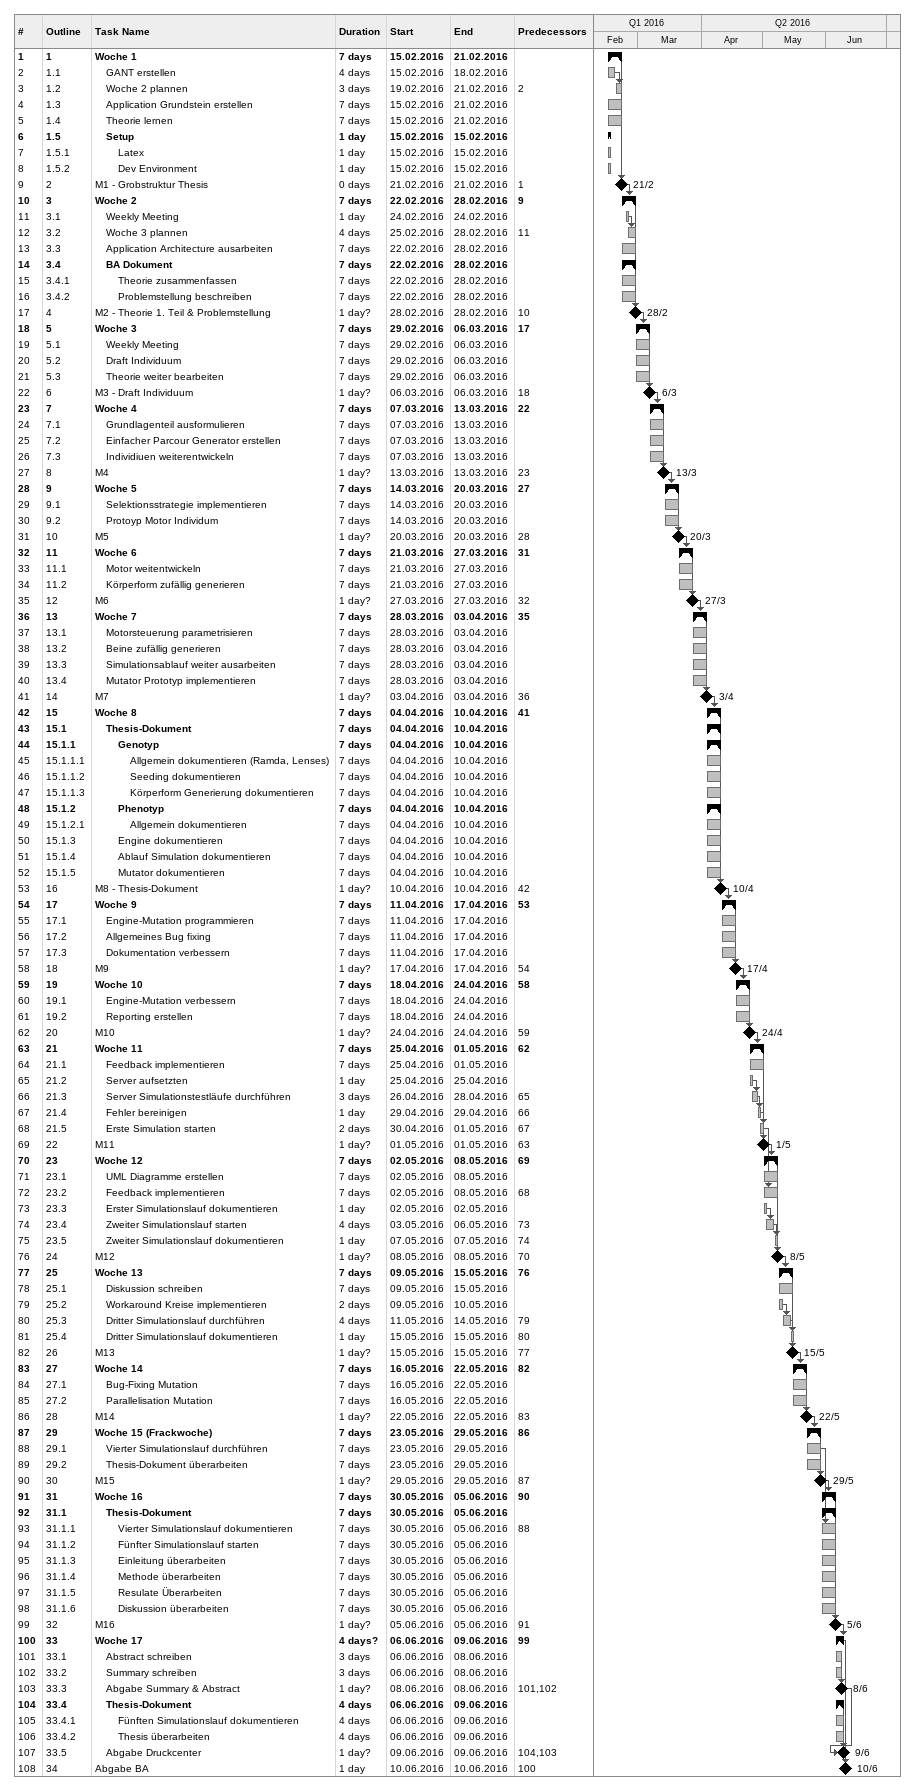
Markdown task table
| ID | WBS | Task | Duration | Start | Finish | Predecessors |
|---|---|---|---|---|---|---|
| 1 | 1 | **Woche 1** | 7d | 2016-02-15 | 2016-02-21 |  |
| 2 | 1.1 | GANT erstellen | 4d | 2016-02-15 | 2016-02-18 |  |
| 3 | 1.2 | Woche 2 plannen | 3d | 2016-02-19 | 2016-02-21 | 2 |
| 4 | 1.3 | Application Grundstein erstellen | 7d | 2016-02-15 | 2016-02-21 |  |
| 5 | 1.4 | Theorie lernen | 7d | 2016-02-15 | 2016-02-21 |  |
| 6 | 1.5 | **Setup** | 1d | 2016-02-15 | 2016-02-15 |  |
| 7 | 1.5.1 | Latex | 1d | 2016-02-15 | 2016-02-15 |  |
| 8 | 1.5.2 | Dev Environment | 1d | 2016-02-15 | 2016-02-15 |  |
| 9 | 2 | M1 - Grobstruktur Thesis | 0d | 2016-02-21 | 2016-02-21 | 1 |
| 10 | 3 | **Woche 2** | 7d | 2016-02-22 | 2016-02-28 | 9 |
| 11 | 3.1 | Weekly Meeting | 1d | 2016-02-24 | 2016-02-24 |  |
| 12 | 3.2 | Woche 3 plannen | 4d | 2016-02-25 | 2016-02-28 | 11 |
| 13 | 3.3 | Application Architecture ausarbeiten | 7d | 2016-02-22 | 2016-02-28 |  |
| 14 | 3.4 | **BA Dokument** | 7d | 2016-02-22 | 2016-02-28 |  |
| 15 | 3.4.1 | Theorie zusammenfassen | 7d | 2016-02-22 | 2016-02-28 |  |
| 16 | 3.4.2 | Problemstellung beschreiben | 7d | 2016-02-22 | 2016-02-28 |  |
| 17 | 4 | M2 - Theorie 1. Teil & Problemstellung | 1d? | 2016-02-28 | 2016-02-28 | 10 |
| 18 | 5 | **Woche 3** | 7d | 2016-02-29 | 2016-03-06 | 17 |
| 19 | 5.1 | Weekly Meeting | 7d | 2016-02-29 | 2016-03-06 |  |
| 20 | 5.2 | Draft Individuum | 7d | 2016-02-29 | 2016-03-06 |  |
| 21 | 5.3 | Theorie weiter bearbeiten | 7d | 2016-02-29 | 2016-03-06 |  |
| 22 | 6 | M3 - Draft Individuum | 1d? | 2016-03-06 | 2016-03-06 | 18 |
| 23 | 7 | **Woche 4** | 7d | 2016-03-07 | 2016-03-13 | 22 |
| 24 | 7.1 | Grundlagenteil ausformulieren | 7d | 2016-03-07 | 2016-03-13 |  |
| 25 | 7.2 | Einfacher Parcour Generator erstellen | 7d | 2016-03-07 | 2016-03-13 |  |
| 26 | 7.3 | Individiuen weiterentwickeln | 7d | 2016-03-07 | 2016-03-13 |  |
| 27 | 8 | M4 | 1d? | 2016-03-13 | 2016-03-13 | 23 |
| 28 | 9 | **Woche 5** | 7d | 2016-03-14 | 2016-03-20 | 27 |
| 29 | 9.1 | Selektionsstrategie implementieren | 7d | 2016-03-14 | 2016-03-20 |  |
| 30 | 9.2 | Protoyp Motor Individum | 7d | 2016-03-14 | 2016-03-20 |  |
| 31 | 10 | M5 | 1d? | 2016-03-20 | 2016-03-20 | 28 |
| 32 | 11 | **Woche 6** | 7d | 2016-03-21 | 2016-03-27 | 31 |
| 33 | 11.1 | Motor weitentwickeln | 7d | 2016-03-21 | 2016-03-27 |  |
| 34 | 11.2 | Körperform zufällig generieren | 7d | 2016-03-21 | 2016-03-27 |  |
| 35 | 12 | M6 | 1d? | 2016-03-27 | 2016-03-27 | 32 |
| 36 | 13 | **Woche 7** | 7d | 2016-03-28 | 2016-04-03 | 35 |
| 37 | 13.1 | Motorsteuerung parametrisieren | 7d | 2016-03-28 | 2016-04-03 |  |
| 38 | 13.2 | Beine zufällig generieren | 7d | 2016-03-28 | 2016-04-03 |  |
| 39 | 13.3 | Simulationsablauf weiter ausarbeiten | 7d | 2016-03-28 | 2016-04-03 |  |
| 40 | 13.4 | Mutator Prototyp implementieren | 7d | 2016-03-28 | 2016-04-03 |  |
| 41 | 14 | M7 | 1d? | 2016-04-03 | 2016-04-03 | 36 |
| 42 | 15 | **Woche 8** | 7d | 2016-04-04 | 2016-04-10 | 41 |
| 43 | 15.1 | **Thesis-Dokument** | 7d | 2016-04-04 | 2016-04-10 |  |
| 44 | 15.1.1 | **Genotyp** | 7d | 2016-04-04 | 2016-04-10 |  |
| 45 | 15.1.1.1 | Allgemein dokumentieren (Ramda, Lenses) | 7d | 2016-04-04 | 2016-04-10 |  |
| 46 | 15.1.1.2 | Seeding dokumentieren | 7d | 2016-04-04 | 2016-04-10 |  |
| 47 | 15.1.1.3 | Körperform Generierung dokumentieren | 7d | 2016-04-04 | 2016-04-10 |  |
| 48 | 15.1.2 | **Phenotyp** | 7d | 2016-04-04 | 2016-04-10 |  |
| 49 | 15.1.2.1 | Allgemein dokumentieren | 7d | 2016-04-04 | 2016-04-10 |  |
| 50 | 15.1.3 | Engine dokumentieren | 7d | 2016-04-04 | 2016-04-10 |  |
| 51 | 15.1.4 | Ablauf Simulation dokumentieren | 7d | 2016-04-04 | 2016-04-10 |  |
| 52 | 15.1.5 | Mutator dokumentieren | 7d | 2016-04-04 | 2016-04-10 |  |
| 53 | 16 | M8 - Thesis-Dokument | 1d? | 2016-04-10 | 2016-04-10 | 42 |
| 54 | 17 | **Woche 9** | 7d | 2016-04-11 | 2016-04-17 | 53 |
| 55 | 17.1 | Engine-Mutation programmieren | 7d | 2016-04-11 | 2016-04-17 |  |
| 56 | 17.2 | Allgemeines Bug fixing | 7d | 2016-04-11 | 2016-04-17 |  |
| 57 | 17.3 | Dokumentation verbessern | 7d | 2016-04-11 | 2016-04-17 |  |
| 58 | 18 | M9 | 1d? | 2016-04-17 | 2016-04-17 | 54 |
| 59 | 19 | **Woche 10** | 7d | 2016-04-18 | 2016-04-24 | 58 |
| 60 | 19.1 | Engine-Mutation verbessern | 7d | 2016-04-18 | 2016-04-24 |  |
| 61 | 19.2 | Reporting erstellen | 7d | 2016-04-18 | 2016-04-24 |  |
| 62 | 20 | M10 | 1d? | 2016-04-24 | 2016-04-24 | 59 |
| 63 | 21 | **Woche 11** | 7d | 2016-04-25 | 2016-05-01 | 62 |
| 64 | 21.1 | Feedback implementieren | 7d | 2016-04-25 | 2016-05-01 |  |
| 65 | 21.2 | Server aufsetzten | 1d | 2016-04-25 | 2016-04-25 |  |
| 66 | 21.3 | Server Simulationstestläufe durchführen | 3d | 2016-04-26 | 2016-04-28 | 65 |
| 67 | 21.4 | Fehler bereinigen | 1d | 2016-04-29 | 2016-04-29 | 66 |
| 68 | 21.5 | Erste Simulation starten | 2d | 2016-04-30 | 2016-05-01 | 67 |
| 69 | 22 | M11 | 1d? | 2016-05-01 | 2016-05-01 | 63 |
| 70 | 23 | **Woche 12** | 7d | 2016-05-02 | 2016-05-08 | 69 |
| 71 | 23.1 | UML Diagramme erstellen | 7d | 2016-05-02 | 2016-05-08 |  |
| 72 | 23.2 | Feedback implementieren | 7d | 2016-05-02 | 2016-05-08 | 68 |
| 73 | 23.3 | Erster Simulationslauf dokumentieren | 1d | 2016-05-02 | 2016-05-02 |  |
| 74 | 23.4 | Zweiter Simulationslauf starten | 4d | 2016-05-03 | 2016-05-06 | 73 |
| 75 | 23.5 | Zweiter Simulationslauf dokumentieren | 1d | 2016-05-07 | 2016-05-07 | 74 |
| 76 | 24 | M12 | 1d? | 2016-05-08 | 2016-05-08 | 70 |
| 77 | 25 | **Woche 13** | 7d | 2016-05-09 | 2016-05-15 | 76 |
| 78 | 25.1 | Diskussion schreiben | 7d | 2016-05-09 | 2016-05-15 |  |
| 79 | 25.2 | Workaround Kreise implementieren | 2d | 2016-05-09 | 2016-05-10 |  |
| 80 | 25.3 | Dritter Simulationslauf durchführen | 4d | 2016-05-11 | 2016-05-14 | 79 |
| 81 | 25.4 | Dritter Simulationslauf dokumentieren | 1d | 2016-05-15 | 2016-05-15 | 80 |
| 82 | 26 | M13 | 1d? | 2016-05-15 | 2016-05-15 | 77 |
| 83 | 27 | **Woche 14** | 7d | 2016-05-16 | 2016-05-22 | 82 |
| 84 | 27.1 | Bug-Fixing Mutation | 7d | 2016-05-16 | 2016-05-22 |  |
| 85 | 27.2 | Parallelisation Mutation | 7d | 2016-05-16 | 2016-05-22 |  |
| 86 | 28 | M14 | 1d? | 2016-05-22 | 2016-05-22 | 83 |
| 87 | 29 | **Woche 15 (Frackwoche)** | 7d | 2016-05-23 | 2016-05-29 | 86 |
| 88 | 29.1 | Vierter Simulationslauf durchführen | 7d | 2016-05-23 | 2016-05-29 |  |
| 89 | 29.2 | Thesis-Dokument überarbeiten | 7d | 2016-05-23 | 2016-05-29 |  |
| 90 | 30 | M15 | 1d? | 2016-05-29 | 2016-05-29 | 87 |
| 91 | 31 | **Woche 16** | 7d | 2016-05-30 | 2016-06-05 | 90 |
| 92 | 31.1 | **Thesis-Dokument** | 7d | 2016-05-30 | 2016-06-05 |  |
| 93 | 31.1.1 | Vierter Simulationslauf dokumentieren | 7d | 2016-05-30 | 2016-06-05 | 88 |
| 94 | 31.1.2 | Fünfter Simulationslauf starten | 7d | 2016-05-30 | 2016-06-05 |  |
| 95 | 31.1.3 | Einleitung überarbeiten | 7d | 2016-05-30 | 2016-06-05 |  |
| 96 | 31.1.4 | Methode überarbeiten | 7d | 2016-05-30 | 2016-06-05 |  |
| 97 | 31.1.5 | Resulate Überarbeiten | 7d | 2016-05-30 | 2016-06-05 |  |
| 98 | 31.1.6 | Diskussion überarbeiten | 7d | 2016-05-30 | 2016-06-05 |  |
| 99 | 32 | M16 | 1d? | 2016-06-05 | 2016-06-05 | 91 |
| 100 | 33 | **Woche 17** | 4d? | 2016-06-06 | 2016-06-09 | 99 |
| 101 | 33.1 | Abstract schreiben | 3d | 2016-06-06 | 2016-06-08 |  |
| 102 | 33.2 | Summary schreiben | 3d | 2016-06-06 | 2016-06-08 |  |
| 103 | 33.3 | Abgabe Summary & Abstract | 1d? | 2016-06-08 | 2016-06-08 | 101, 102 |
| 104 | 33.4 | **Thesis-Dokument** | 4d | 2016-06-06 | 2016-06-09 |  |
| 105 | 33.4.1 | Fünften Simulationslauf dokumentieren | 4d | 2016-06-06 | 2016-06-09 |  |
| 106 | 33.4.2 | Thesis überarbeiten | 4d | 2016-06-06 | 2016-06-09 |  |
| 107 | 33.5 | Abgabe Druckcenter | 1d? | 2016-06-09 | 2016-06-09 | 104, 103 |
| 108 | 34 | Abgabe BA | 1d | 2016-06-10 | 2016-06-10 | 100 |
